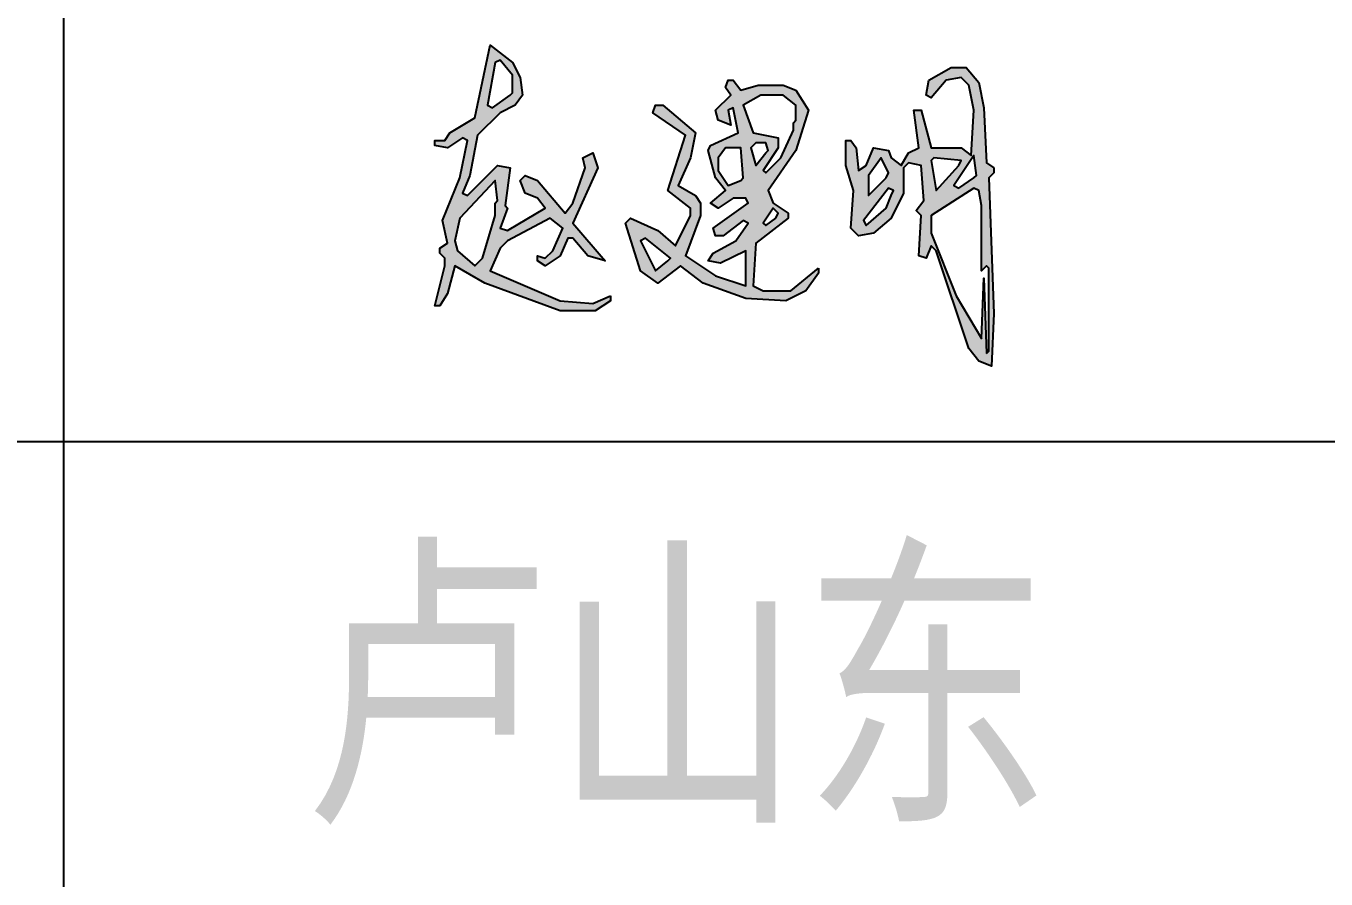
# Model space of a CAD drawing. Extents: x -266287 to 275962, y -324567 to 363765.
# Drawn here: x -78088 to -74106, y -311307 to -308695 of the extents above; entities that cross this region are included whole.
import ezdxf
from ezdxf.enums import TextEntityAlignment as Align

# ---------------------------------------------------------------- set-up
doc = ezdxf.new("R2010")
doc.units = 0
doc.header["$LTSCALE"] = 1000
doc.linetypes.add('LENGSHUI', pattern=[22, 20, -1, 0, -1])
doc.layers.get('0').update_dxf_attribs({"linetype": 'CONTINUOUS'})
doc.layers.add('00签名', color=7, linetype='LENGSHUI')
doc.layers.add('PUB_TITLE', color=4, linetype='CONTINUOUS')
doc.styles.add('-黑体', font='simhei.ttf', dxfattribs={"width": 0.8})

msp = doc.modelspace()

# ---------------------------------------------------------------- hatches: boundary and pattern name
at = {"layer": '00签名', "linetype": 'Continuous'}
h = msp.add_hatch(color=256, dxfattribs=at)
h.paths.add_polyline_path([(-76636.16892, -308960.67572), (-76590.08892, -308937.63572), (-76567.05122, -308906.91418), (-76574.73045, -308853.15495), (-76597.77045, -308807.07495), (-76666.89045, -308753.31572), (-76712.97045, -308976.03418), (-76789.76969, -309022.11418), (-76805.13045, -309045.15418), (-76835.84969, -309045.15418), (-76835.84969, -309060.51495), (-76797.44892, -309068.19418), (-76751.36892, -309037.47495), (-76736.01045, -309045.15418), (-76759.05045, -309160.35418), (-76812.80968, -309290.91495), (-76797.44892, -309360.03495), (-76820.49122, -309375.39572), (-76820.49122, -309390.75418), (-76805.13045, -309406.11495), (-76805.13045, -309429.15495), (-76835.84969, -309552.03418), (-76820.49122, -309552.03418), (-76797.44892, -309513.63572), (-76774.41122, -309429.15495), (-76682.24892, -309482.91418), (-76451.84892, -309567.39495), (-76344.33045, -309567.39495), (-76298.25045, -309536.67572), (-76298.25045, -309521.31495), (-76352.00969, -309544.35495), (-76451.84892, -309536.67572), (-76666.89045, -309444.51572), (-76636.16892, -309375.39572), (-76613.13122, -309352.35572), (-76482.57045, -309283.23572), (-76444.16969, -309313.95495), (-76474.89122, -309383.07495), (-76497.92892, -309406.11495), (-76520.97122, -309398.43572), (-76520.97122, -309413.79418), (-76497.92892, -309429.15495), (-76451.84892, -309398.43572), (-76428.81122, -309344.67418), (-76413.45045, -309344.67418), (-76367.37045, -309398.43572), (-76313.60892, -309413.79418), (-76413.45045, -309298.59418), (-76336.65122, -309129.63495), (-76352.00969, -309083.55495), (-76382.73122, -309098.91572), (-76375.04969, -309129.63495), (-76413.45045, -309237.15572), (-76436.49045, -309267.87495), (-76520.97122, -309168.03572), (-76559.36969, -309152.67495), (-76574.73045, -309168.03572), (-76559.36969, -309206.43418), (-76520.97122, -309221.79495), (-76497.92892, -309252.51418), (-76613.13122, -309321.63418), (-76636.16892, -309313.95495), (-76613.13122, -309252.51418), (-76620.81045, -309244.83495), (-76605.44969, -309129.63495), (-76643.85045, -309121.95572), (-76736.01045, -309214.11572), (-76751.36892, -309206.43418), (-76728.32892, -309152.67495), (-76705.28892, -309029.79572)])
h.paths.add_polyline_path([(-76674.56969, -308937.63572), (-76651.52969, -308807.07495), (-76636.16892, -308799.39572), (-76597.77045, -308845.47572), (-76597.77045, -308899.23495), (-76605.44969, -308906.91418), (-76659.20892, -308945.31495)], flags=16)
h.paths.add_polyline_path([(-76651.52969, -309168.03572), (-76643.85045, -309229.47418), (-76651.52969, -309237.15572), (-76651.52969, -309275.55418), (-76689.93045, -309406.11495), (-76712.97045, -309429.15495), (-76766.72969, -309383.07495), (-76774.41122, -309352.35572), (-76759.05045, -309283.23572)], flags=16)
h = msp.add_hatch(color=256, dxfattribs=at)
h.paths.add_polyline_path([(-75729.92969, -308891.55572), (-75768.33045, -308876.19495), (-75845.12969, -308876.19495), (-75898.89122, -308891.55572), (-75921.92892, -308860.83418), (-75937.28969, -308860.83418), (-75944.97122, -308883.87418), (-75929.61045, -308906.91418), (-75975.69045, -308952.99418), (-75968.00892, -308983.71572), (-75929.61045, -308999.07418), (-75937.28969, -308952.99418), (-75921.92892, -308945.31495), (-75906.57045, -309022.11418), (-75991.05122, -309060.51495), (-75998.73045, -309075.87572), (-75975.69045, -309160.35418), (-75944.97122, -309198.75495), (-75991.05122, -309237.15572), (-75968.00892, -309252.51418), (-75921.92892, -309221.79495), (-75883.53045, -309221.79495), (-75875.84892, -309237.15572), (-75983.36969, -309313.95495), (-75975.69045, -309336.99495), (-75952.65045, -309336.99495), (-75891.20969, -309290.91495), (-75875.84892, -309298.59418), (-75914.24969, -309352.35572), (-75983.36969, -309390.75418), (-75998.73045, -309413.79418), (-75960.32969, -309421.47572), (-75883.53045, -309383.07495), (-75883.53045, -309490.59572), (-75975.69045, -309459.87418), (-76067.85045, -309398.43572), (-76021.77045, -309275.55418), (-76021.77045, -309237.15572), (-76037.13122, -309214.11572), (-76090.89045, -309183.39418), (-76052.48968, -309098.91572), (-76037.13122, -309022.11418), (-76136.97045, -308937.63572), (-76160.01045, -308937.63572), (-76167.68968, -308960.67572), (-76067.85045, -309029.79572), (-76121.60968, -309198.75495), (-76052.48968, -309252.51418), (-76052.48968, -309275.55418), (-76098.56969, -309367.71418), (-76152.32892, -309321.63418), (-76236.80968, -309283.23572), (-76252.17045, -309298.59418), (-76206.09045, -309444.51572), (-76152.32892, -309482.91418), (-76083.20892, -309429.15495), (-76014.08892, -309482.91418), (-75883.53045, -309528.99418), (-75760.65122, -309536.67572), (-75699.21045, -309505.95418), (-75660.80968, -309452.19495), (-75660.80968, -309436.83418), (-75745.29045, -309505.95418), (-75829.76892, -309505.95418), (-75860.49045, -309490.59572), (-75852.81122, -309360.03495), (-75752.96969, -309283.23572), (-75752.96969, -309267.87495), (-75799.04969, -309237.15572), (-75814.41045, -309198.75495), (-75729.92969, -309075.87572), (-75691.52892, -308952.99418)])
h.paths.add_polyline_path([(-75891.20969, -308937.63572), (-75837.45045, -308906.91418), (-75768.33045, -308906.91418), (-75729.92969, -308937.63572), (-75729.92969, -308983.71572), (-75737.60892, -308991.39495), (-75737.60892, -309014.43495), (-75776.00969, -309098.91572), (-75822.08969, -309144.99572), (-75829.76892, -309137.31418), (-75783.68892, -309068.19418), (-75783.68892, -309037.47495), (-75860.49045, -309022.11418)], flags=16)
h.paths.add_polyline_path([(-75898.89122, -309068.19418), (-75891.20969, -309160.35418), (-75898.89122, -309168.03572), (-75937.28969, -309183.39418), (-75968.00892, -309137.31418), (-75968.00892, -309098.91572), (-75944.97122, -309068.19418)], flags=16)
h.paths.add_polyline_path([(-75852.81122, -309052.83572), (-75822.08969, -309052.83572), (-75814.41045, -309075.87572), (-75822.08969, -309083.55495), (-75852.81122, -309121.95572), (-75868.16969, -309068.19418)], flags=16)
h.paths.add_polyline_path([(-75799.04969, -309252.51418), (-75783.68892, -309267.87495), (-75791.37045, -309283.23572), (-75822.08969, -309306.27572), (-75829.76892, -309298.59418)], flags=16)
h.paths.add_polyline_path([(-76190.72969, -309344.67418), (-76113.93045, -309406.11495), (-76121.60968, -309413.79418), (-76160.01045, -309444.51572), (-76206.09045, -309352.35572)], flags=16)
h.paths.add_polyline_path([(-75345.92892, -308952.99418), (-75368.97122, -308952.99418), (-75353.61045, -309068.19418), (-75384.32969, -309083.55495), (-75407.36969, -309121.95572), (-75438.08892, -309098.91572), (-75445.77045, -309075.87572), (-75491.85045, -309068.19418), (-75514.89045, -309121.95572), (-75537.93045, -309137.31418), (-75545.60968, -309068.19418), (-75560.97045, -309045.15418), (-75576.32892, -309045.15418), (-75576.32892, -309121.95572), (-75553.28892, -309198.75495), (-75560.97045, -309313.95495), (-75537.93045, -309336.99495), (-75491.85045, -309329.31572), (-75438.08892, -309283.23572), (-75399.69045, -309206.43418), (-75399.69045, -309129.63495), (-75384.32969, -309114.27418), (-75345.92892, -309121.95572), (-75338.24969, -309229.47418), (-75361.28969, -309260.19572), (-75345.92892, -309275.55418), (-75353.61045, -309398.43572), (-75330.57045, -309406.11495), (-75315.20969, -309367.71418), (-75299.84892, -309383.07495), (-75200.00969, -309682.59495), (-75169.29045, -309720.99572), (-75130.88969, -309736.35418), (-75123.21045, -309575.07418), (-75138.57122, -309160.35418), (-75123.21045, -309144.99572), (-75123.21045, -309129.63495), (-75146.25045, -309114.27418), (-75153.92969, -308945.31495), (-75169.29045, -308868.51572), (-75207.68892, -308822.43572), (-75253.76892, -308822.43572), (-75322.89122, -308860.83418), (-75330.57045, -308906.91418), (-75315.20969, -308914.59572), (-75269.12969, -308860.83418), (-75223.04969, -308853.15495), (-75200.00969, -308876.19495), (-75184.65122, -308952.99418), (-75192.33045, -309091.23418), (-75223.04969, -309068.19418), (-75315.20969, -309068.19418)])
h.paths.add_polyline_path([(-75307.53045, -309098.91572), (-75223.04969, -309106.59495), (-75230.73122, -309121.95572), (-75299.84892, -309198.75495), (-75315.20969, -309106.59495)], flags=16)
h.paths.add_polyline_path([(-75445.77045, -309144.99572), (-75453.44969, -309160.35418), (-75507.20892, -309214.11572), (-75507.20892, -309152.67495), (-75468.81045, -309098.91572)], flags=16)
h.paths.add_polyline_path([(-75184.65122, -309091.23418), (-75176.96969, -309152.67495), (-75184.65122, -309160.35418), (-75230.73122, -309191.07572), (-75246.08969, -309183.39418)], flags=16)
h.paths.add_polyline_path([(-75430.40968, -309198.75495), (-75438.08892, -309214.11572), (-75453.44969, -309252.51418), (-75514.89045, -309306.27572), (-75522.56969, -309290.91495), (-75445.77045, -309191.07572)], flags=16)
h.paths.add_polyline_path([(-75184.65122, -309191.07572), (-75169.29045, -309198.75495), (-75161.60892, -309244.83495), (-75161.60892, -309444.51572), (-75146.25045, -309429.15495), (-75138.57122, -309436.83418), (-75138.57122, -309690.27418), (-75146.25045, -309697.95572), (-75153.92969, -309467.55572), (-75161.60892, -309651.87572), (-75238.41045, -309521.31495), (-75315.20969, -309329.31572), (-75315.20969, -309275.55418)], flags=16)

# ---------------------------------------------------------------- linework, layer by layer
for points in [[(-76298.25045, -309521.31495), (-76298.25045, -309536.67572), (-76344.33045, -309567.39495), (-76451.84892, -309567.39495), (-76682.24892, -309482.91418), (-76774.41122, -309429.15495), (-76797.44892, -309513.63572), (-76820.49122, -309552.03418), (-76835.84969, -309552.03418), (-76805.13045, -309429.15495), (-76805.13045, -309406.11495), (-76820.49122, -309390.75418), (-76820.49122, -309375.39572), (-76797.44892, -309360.03495), (-76812.80968, -309290.91495), (-76759.05045, -309160.35418), (-76736.01045, -309045.15418), (-76751.36892, -309037.47495), (-76797.44892, -309068.19418), (-76835.84969, -309060.51495), (-76835.84969, -309045.15418), (-76805.13045, -309045.15418), (-76789.76969, -309022.11418), (-76712.97045, -308976.03418), (-76666.89045, -308753.31572), (-76597.77045, -308807.07495), (-76574.73045, -308853.15495), (-76567.05122, -308906.91418), (-76590.08892, -308937.63572), (-76636.16892, -308960.67572), (-76705.28892, -309029.79572), (-76728.32892, -309152.67495), (-76751.36892, -309206.43418), (-76736.01045, -309214.11572), (-76643.85045, -309121.95572), (-76605.44969, -309129.63495), (-76620.81045, -309244.83495), (-76613.13122, -309252.51418), (-76636.16892, -309313.95495), (-76613.13122, -309321.63418), (-76497.92892, -309252.51418), (-76520.97122, -309221.79495), (-76559.36969, -309206.43418), (-76574.73045, -309168.03572), (-76559.36969, -309152.67495), (-76520.97122, -309168.03572), (-76436.49045, -309267.87495), (-76413.45045, -309237.15572), (-76375.04969, -309129.63495), (-76382.73122, -309098.91572), (-76352.00969, -309083.55495), (-76336.65122, -309129.63495), (-76413.45045, -309298.59418), (-76313.60892, -309413.79418), (-76367.37045, -309398.43572), (-76413.45045, -309344.67418), (-76428.81122, -309344.67418), (-76451.84892, -309398.43572), (-76497.92892, -309429.15495), (-76520.97122, -309413.79418), (-76520.97122, -309398.43572), (-76497.92892, -309406.11495), (-76474.89122, -309383.07495), (-76444.16969, -309313.95495), (-76482.57045, -309283.23572), (-76613.13122, -309352.35572), (-76636.16892, -309375.39572), (-76666.89045, -309444.51572), (-76451.84892, -309536.67572), (-76352.00969, -309544.35495), (-76298.25045, -309521.31495)], [(-76605.44969, -308906.91418), (-76597.77045, -308899.23495), (-76597.77045, -308845.47572), (-76636.16892, -308799.39572), (-76651.52969, -308807.07495), (-76674.56969, -308937.63572), (-76659.20892, -308945.31495), (-76605.44969, -308906.91418)], [(-75123.21045, -309129.63495), (-75123.21045, -309144.99572), (-75138.57122, -309160.35418), (-75123.21045, -309575.07418), (-75130.88969, -309736.35418), (-75169.29045, -309720.99572), (-75200.00969, -309682.59495), (-75299.84892, -309383.07495), (-75315.20969, -309367.71418), (-75330.57045, -309406.11495), (-75353.61045, -309398.43572), (-75345.92892, -309275.55418), (-75361.28969, -309260.19572), (-75338.24969, -309229.47418), (-75345.92892, -309121.95572), (-75384.32969, -309114.27418), (-75399.69045, -309129.63495), (-75399.69045, -309206.43418), (-75438.08892, -309283.23572), (-75491.85045, -309329.31572), (-75537.93045, -309336.99495), (-75560.97045, -309313.95495), (-75553.28892, -309198.75495), (-75576.32892, -309121.95572), (-75576.32892, -309045.15418), (-75560.97045, -309045.15418), (-75545.60968, -309068.19418), (-75537.93045, -309137.31418), (-75514.89045, -309121.95572), (-75491.85045, -309068.19418), (-75445.77045, -309075.87572), (-75438.08892, -309098.91572), (-75407.36969, -309121.95572), (-75384.32969, -309083.55495), (-75353.61045, -309068.19418), (-75368.97122, -308952.99418), (-75345.92892, -308952.99418), (-75315.20969, -309068.19418), (-75223.04969, -309068.19418), (-75192.33045, -309091.23418), (-75184.65122, -308952.99418), (-75200.00969, -308876.19495), (-75223.04969, -308853.15495), (-75269.12969, -308860.83418), (-75315.20969, -308914.59572), (-75330.57045, -308906.91418), (-75322.89122, -308860.83418), (-75253.76892, -308822.43572), (-75207.68892, -308822.43572), (-75169.29045, -308868.51572), (-75153.92969, -308945.31495), (-75146.25045, -309114.27418), (-75123.21045, -309129.63495)], [(-75660.80968, -309436.83418), (-75660.80968, -309452.19495), (-75699.21045, -309505.95418), (-75760.65122, -309536.67572), (-75883.53045, -309528.99418), (-76014.08892, -309482.91418), (-76083.20892, -309429.15495), (-76152.32892, -309482.91418), (-76206.09045, -309444.51572), (-76252.17045, -309298.59418), (-76236.80968, -309283.23572), (-76152.32892, -309321.63418), (-76098.56969, -309367.71418), (-76052.48968, -309275.55418), (-76052.48968, -309252.51418), (-76121.60968, -309198.75495), (-76067.85045, -309029.79572), (-76167.68968, -308960.67572), (-76160.01045, -308937.63572), (-76136.97045, -308937.63572), (-76037.13122, -309022.11418), (-76052.48968, -309098.91572), (-76090.89045, -309183.39418), (-76037.13122, -309214.11572), (-76021.77045, -309237.15572), (-76021.77045, -309275.55418), (-76067.85045, -309398.43572), (-75975.69045, -309459.87418), (-75883.53045, -309490.59572), (-75883.53045, -309383.07495), (-75960.32969, -309421.47572), (-75998.73045, -309413.79418), (-75983.36969, -309390.75418), (-75914.24969, -309352.35572), (-75875.84892, -309298.59418), (-75891.20969, -309290.91495), (-75952.65045, -309336.99495), (-75975.69045, -309336.99495), (-75983.36969, -309313.95495), (-75875.84892, -309237.15572), (-75883.53045, -309221.79495), (-75921.92892, -309221.79495), (-75968.00892, -309252.51418), (-75991.05122, -309237.15572), (-75944.97122, -309198.75495), (-75975.69045, -309160.35418), (-75998.73045, -309075.87572), (-75991.05122, -309060.51495), (-75906.57045, -309022.11418), (-75921.92892, -308945.31495), (-75937.28969, -308952.99418), (-75929.61045, -308999.07418), (-75968.00892, -308983.71572), (-75975.69045, -308952.99418), (-75929.61045, -308906.91418), (-75944.97122, -308883.87418), (-75937.28969, -308860.83418), (-75921.92892, -308860.83418), (-75898.89122, -308891.55572), (-75845.12969, -308876.19495), (-75768.33045, -308876.19495), (-75729.92969, -308891.55572), (-75691.52892, -308952.99418), (-75729.92969, -309075.87572), (-75814.41045, -309198.75495), (-75799.04969, -309237.15572), (-75752.96969, -309267.87495), (-75752.96969, -309283.23572), (-75852.81122, -309360.03495), (-75860.49045, -309490.59572), (-75829.76892, -309505.95418), (-75745.29045, -309505.95418), (-75660.80968, -309436.83418)], [(-75737.60892, -308991.39495), (-75729.92969, -308983.71572), (-75729.92969, -308937.63572), (-75768.33045, -308906.91418), (-75837.45045, -308906.91418), (-75891.20969, -308937.63572), (-75860.49045, -309022.11418), (-75783.68892, -309037.47495), (-75783.68892, -309068.19418), (-75829.76892, -309137.31418), (-75822.08969, -309144.99572), (-75776.00969, -309098.91572), (-75737.60892, -309014.43495), (-75737.60892, -308991.39495)], [(-75822.08969, -309083.55495), (-75814.41045, -309075.87572), (-75822.08969, -309052.83572), (-75852.81122, -309052.83572), (-75868.16969, -309068.19418), (-75852.81122, -309121.95572), (-75822.08969, -309083.55495)], [(-75898.89122, -309168.03572), (-75891.20969, -309160.35418), (-75898.89122, -309068.19418), (-75944.97122, -309068.19418), (-75968.00892, -309098.91572), (-75968.00892, -309137.31418), (-75937.28969, -309183.39418), (-75898.89122, -309168.03572)], [(-75184.65122, -309160.35418), (-75176.96969, -309152.67495), (-75184.65122, -309091.23418), (-75246.08969, -309183.39418), (-75230.73122, -309191.07572), (-75184.65122, -309160.35418)], [(-75453.44969, -309160.35418), (-75445.77045, -309144.99572), (-75468.81045, -309098.91572), (-75507.20892, -309152.67495), (-75507.20892, -309214.11572), (-75453.44969, -309160.35418)], [(-75230.73122, -309121.95572), (-75223.04969, -309106.59495), (-75307.53045, -309098.91572), (-75315.20969, -309106.59495), (-75299.84892, -309198.75495), (-75230.73122, -309121.95572)], [(-76651.52969, -309237.15572), (-76643.85045, -309229.47418), (-76651.52969, -309168.03572), (-76759.05045, -309283.23572), (-76774.41122, -309352.35572), (-76766.72969, -309383.07495), (-76712.97045, -309429.15495), (-76689.93045, -309406.11495), (-76651.52969, -309275.55418), (-76651.52969, -309237.15572)], [(-75438.08892, -309214.11572), (-75430.40968, -309198.75495), (-75445.77045, -309191.07572), (-75522.56969, -309290.91495), (-75514.89045, -309306.27572), (-75453.44969, -309252.51418), (-75438.08892, -309214.11572)], [(-75146.25045, -309697.95572), (-75138.57122, -309690.27418), (-75138.57122, -309436.83418), (-75146.25045, -309429.15495), (-75161.60892, -309444.51572), (-75161.60892, -309244.83495), (-75169.29045, -309198.75495), (-75184.65122, -309191.07572), (-75315.20969, -309275.55418), (-75315.20969, -309329.31572), (-75238.41045, -309521.31495), (-75161.60892, -309651.87572), (-75153.92969, -309467.55572), (-75146.25045, -309697.95572)], [(-75791.37045, -309283.23572), (-75783.68892, -309267.87495), (-75799.04969, -309252.51418), (-75829.76892, -309298.59418), (-75822.08969, -309306.27572), (-75791.37045, -309283.23572)], [(-76121.60968, -309413.79418), (-76113.93045, -309406.11495), (-76190.72969, -309344.67418), (-76206.09045, -309352.35572), (-76160.01045, -309444.51572), (-76121.60968, -309413.79418)]]:
    msp.add_lwpolyline(points, dxfattribs=at)
at = {"layer": 'PUB_TITLE'}
for p, q in [((-77974.04313, -296998.43049), (-77974.04313, -322566.69496)), ((-82183.49798, -309966.69496), (-73764.58828, -309966.69496))]:
    msp.add_line(p, q, dxfattribs=at)

# ---------------------------------------------------------------- texts
at = {"style": '-黑体', "width": 0.8}
msp.add_text('卢山东', height=700, dxfattribs=at).set_placement((-77238.50458, -310711.29651, 0.28634), align=Align.MIDDLE_LEFT)

doc.saveas('drawing.dxf')
